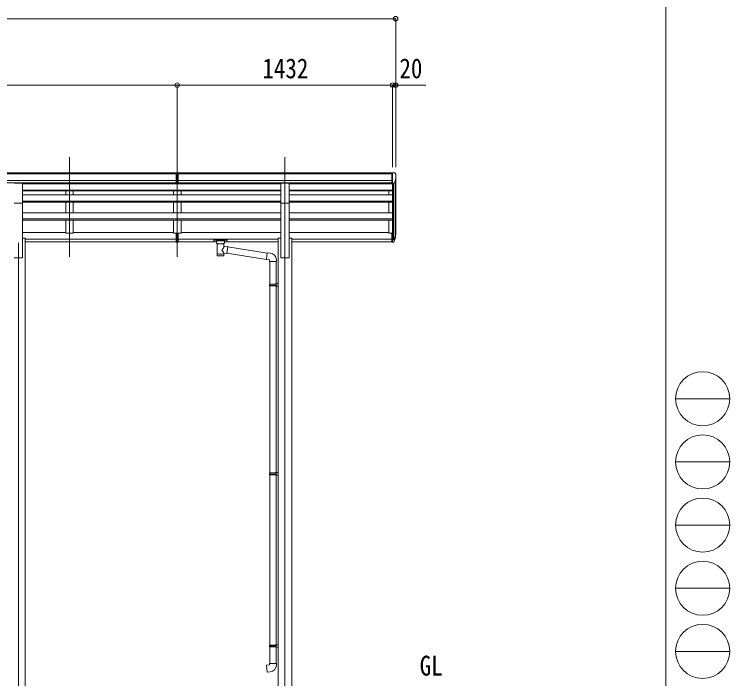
# Model space of a CAD drawing. Units: millimetres at full size, sheet at 1:30. Extents: x -8385 to 8479, y -5853 to 5787.
# Drawn here: x 3723 to 8479, y -2944 to 1474 of the extents above; entities that cross this region are included whole.
import ezdxf
from ezdxf.enums import TextEntityAlignment as Align

# ---------------------------------------------------------------- set-up
doc = ezdxf.new("R2010")
doc.units = ezdxf.units.MM
doc.header["$LTSCALE"] = 30
doc.header["$PDMODE"] = 32
doc.header["$PDSIZE"] = 30
for name, color, linetype, lineweight in [('0-0_0', 7, 'Continuous', 9), ('0-1_本体', 4, 'Continuous', 9), ('0-2_部品', 7, 'Continuous', 9), ('0-8_PARTS2', 2, 'Continuous', 9), ('0-A_寸法', 6, 'Continuous', 9), ('F-0_240', 7, 'Continuous', 9)]:
    doc.layers.add(name, color=color, linetype=linetype, lineweight=lineweight)
doc.styles.add('ＭＳ ゴシック', font='')
doc.styles.get('ＭＳ ゴシック').set_extended_font_data('MS Gothic')

msp = doc.modelspace()

# ---------------------------------------------------------------- linework, layer by layer
at = {"layer": '0-1_本体'}
for p, q in [((-199.37, 418.65), (4799.63, 418.65)), ((-199.37, 413.3), (4799.63, 413.3)), ((4822.63, 418.65), (6231.63, 418.65)), ((4822.63, 413.3), (6231.63, 413.3)), ((6258.13, 17.65), (6258.13, 381.9)), ((-199.37, 369.77), (4799.63, 369.77)), ((-199.37, 352.1), (4799.63, 352.1)), ((3777.63, 349.61), (4799.63, 349.61)), ((3777.63, 347.26), (4806.13, 347.26)), ((4065.13, 349.73), (4065.13, 347.26)), ((4115.13, 349.73), (4115.13, 347.26)), ((4781.13, 349.73), (4781.13, 347.26)), ((4806.13, 299.98), (4806.13, 347.26)), ((4806.13, 347.26), (5494.63, 347.26)), ((4812.63, 369.77), (6231.63, 369.77)), ((4812.63, 352.1), (6231.63, 352.1)), ((4812.63, 349.61), (5494.63, 349.61)), ((4831.13, 349.73), (4831.13, 347.26)), ((5549.63, 349.61), (6231.63, 349.61)), ((5549.63, 347.26), (6238.13, 347.26)), ((6238.13, 347.27), (6238.13, 19.82)), ((6244.13, 347.74), (6244.13, -24.61)), ((6253.85, 363.1), (6253.85, -6.61)), ((3777.63, 305.07), (4806.13, 305.07)), ((3777.63, 303.67), (4806.13, 303.67)), ((3777.63, 299.98), (4806.13, 299.98)), ((4065.13, 299.98), (4065.13, 272.74)), ((4115.13, 299.98), (4115.13, 272.74)), ((4781.13, 299.98), (4781.13, 272.74)), ((4806.13, 305.07), (5494.63, 305.07)), ((4806.13, 303.67), (5494.63, 303.67)), ((4806.13, 299.98), (5494.63, 299.98)), ((4831.13, 299.98), (4831.13, 272.74)), ((5549.63, 305.07), (6238.13, 305.07)), ((5549.63, 303.67), (6238.13, 303.67)), ((5549.63, 299.98), (6238.13, 299.98)), ((6213.13, 272.74), (6213.13, 299.98)), ((3777.63, 272.74), (4806.13, 272.74)), ((5549.63, 272.74), (6238.13, 272.74)), ((3777.63, 232.01), (4806.13, 232.01)), ((3777.63, 230.52), (4806.13, 230.52)), ((3777.63, 223.71), (4806.13, 223.71)), ((3777.63, -145.47), (3777.63, 218.47)), ((4065.13, 223.71), (4065.13, 154.22)), ((4115.13, 223.71), (4115.13, 154.22)), ((4781.13, 223.71), (4781.13, 154.22)), ((4806.13, 232.01), (5494.63, 232.01)), ((4806.13, 230.52), (5494.63, 230.52)), ((4806.13, 223.71), (5494.63, 223.71)), ((4831.13, 223.71), (4831.13, 154.22)), ((5494.63, -145.47), (5494.63, 218.47)), ((5549.63, 232.01), (6238.13, 232.01)), ((5549.63, 230.52), (6238.13, 230.52)), ((5549.63, 223.71), (6238.13, 223.71)), ((5549.63, -145.47), (5549.63, 218.47)), ((6213.13, 154.22), (6213.13, 223.71)), ((3777.63, 154.22), (4806.13, 154.22)), ((4806.13, 154.22), (4806.13, 103.95)), ((4806.13, 154.22), (5494.63, 154.22)), ((5549.63, 154.22), (6238.13, 154.22)), ((3777.63, 114.91), (4806.13, 114.91)), ((3777.63, 113.43), (4806.13, 113.43)), ((3777.63, 103.95), (4806.13, 103.95)), ((4065.13, 103.95), (4065.13, 19)), ((4781.13, 103.95), (4781.13, 19)), ((4806.13, 114.91), (5494.63, 114.91)), ((4806.13, 113.43), (5494.63, 113.43)), ((4806.13, 103.95), (5494.63, 103.95)), ((5549.63, 114.91), (6238.13, 114.91)), ((5549.63, 113.43), (6238.13, 113.43)), ((5549.63, 103.95), (6238.13, 103.95)), ((6213.13, 19), (6213.13, 103.95)), ((3777.63, 23.8), (4065.13, 23.8)), ((4115.13, 23.8), (4781.13, 23.8)), ((4831.13, 23.8), (5494.63, 23.8)), ((5549.63, 23.8), (6213.13, 23.8)), ((6231.63, 19), (6213.13, 19)), ((3777.63, -15.47), (3795.13, -15.47)), ((3795.13, -15.47), (3795.13, -3495.47)), ((3795.13, -20.51), (4799.63, -20.51)), ((3795.13, -21.89), (4799.63, -21.89)), ((3795.13, -39.07), (4799.63, -39.07)), ((4812.63, -20.51), (5476.93, -20.51)), ((4812.63, -21.89), (5476.93, -21.89)), ((4812.63, -39.07), (5066.63, -39.07)), ((5120.63, -39.07), (5476.93, -39.07)), ((5476.93, -15.47), (5494.63, -15.47)), ((5476.93, -15.47), (5476.93, -3495.47)), ((5549.63, -15.47), (5567.33, -15.47)), ((5567.33, -15.47), (5567.33, -3495.47)), ((5567.33, -20.51), (6231.63, -20.51)), ((5567.33, -21.89), (6231.63, -21.89)), ((5567.33, -39.07), (6231.63, -39.07)), ((3722.63, -145.47), (3777.63, -145.47)), ((5494.63, -145.47), (5549.63, -145.47))]:
    msp.add_line(p, q, dxfattribs=at)
for points in [[(4806.13, 223.71), (4806.13, 272.74), (5494.63, 272.74)], [(4115.13, 103.95), (4115.13, 19), (4065.13, 19)], [(4831.13, 103.95), (4831.13, 19), (4781.13, 19)]]:
    msp.add_lwpolyline(points, dxfattribs=at)
at = {"layer": '0-2_部品'}
for p, q in [((4789.63, 412.22), (4789.63, 420.06)), ((4789.63, 412.22), (4799.63, 412.22)), ((4806.13, 411.4), (4799.63, 411.8)), ((4799.63, 410.22), (4812.63, 410.22)), ((4812.63, 411.74), (4806.13, 411.42)), ((4812.63, 348.59), (4812.63, 413.87)), ((6231.63, 420.25), (6221.63, 420.16)), ((6221.63, 418.65), (6221.63, 420.16)), ((6231.63, 348.27), (6231.63, 420.25)), ((6250.13, 420.25), (6231.63, 420.25)), ((6238.13, 347.27), (6238.13, 420.25)), ((6250.13, 420.25), (6252.46, 420.11)), ((6253.22, 419.68), (6257.29, 413.88)), ((6260.13, 410.88), (6260.13, 410.25)), ((3722.63, 350.38), (3777.63, 350.38)), ((3777.63, 218.31), (3777.63, 350.38)), ((4799.63, 368.7), (4806.13, 368.54)), ((4799.63, 349.65), (4806.13, 349.26)), ((4806.13, 368.54), (4812.63, 368.7)), ((4806.13, 349.26), (4812.63, 349.65)), ((5494.63, 350.38), (5549.63, 350.38)), ((5494.63, 218.31), (5494.63, 350.38)), ((5549.63, 218.31), (5549.63, 350.38)), ((6231.63, 348.27), (6238.13, 348.27)), ((6238.13, 347.27), (6243.34, 347.59)), ((6245.76, 349.08), (6255.03, 365.15)), ((3722.63, 218.31), (3777.63, 218.31)), ((5494.63, 218.31), (5549.63, 218.31)), ((4799.63, -18.49), (4799.63, 19)), ((4806.13, 23.8), (4806.13, 23.8)), ((4812.63, -18.49), (4812.63, 19)), ((6231.63, 19.82), (6231.63, -41.24)), ((6231.63, 19.82), (6238.13, 19.82)), ((6238.13, 19.82), (6238.13, -42.06)), ((4799.63, -18.49), (4812.63, -18.49)), ((4799.63, -40.73), (4799.63, -18.49)), ((4799.63, -23.89), (4812.63, -23.89)), ((4799.63, -39.67), (4806.13, -40.06)), ((4806.13, -40.06), (4812.63, -39.67)), ((4812.63, -40.73), (4812.63, -18.49)), ((5050.13, -26.95), (5050.13, -37.71)), ((5050.13, -27.14), (5050.13, -28.68)), ((5052.13, -26.29), (5135.13, -26.29)), ((5052.13, -28.47), (5135.13, -28.47)), ((5052.13, -38.38), (5066.63, -38.38)), ((5066.63, -45.18), (5066.63, -34.91)), ((5120.63, -45.18), (5120.63, -34.91)), ((5120.63, -38.38), (5135.13, -38.38)), ((5137.13, -26.95), (5137.13, -37.71)), ((6231.63, -18.49), (6238.13, -18.49)), ((6231.63, -23.89), (6238.13, -23.89)), ((6231.63, -41.24), (6238.13, -41.24)), ((6238.13, -24.89), (6243.27, -24.89)), ((6238.13, -26.89), (6242.98, -26.89)), ((6238.13, -42.06), (6242.98, -42.06)), ((6244.56, -24.14), (6254.32, -5.72)), ((6255.74, -6.22), (6245.57, -25.39)), ((6253.15, -23.07), (6245.57, -40.56)), ((5070.73, -49.68), (5070.71, -129.98)), ((5116.53, -67.26), (5116.53, -49.67)), ((5141.75, -71.16), (5116.53, -67.25)), ((5141.75, -71.16), (5134.73, -116.42)), ((5402.84, -113.73), (5141.44, -73.18)), ((5116.55, -129.98), (5116.53, -113.35)), ((5116.53, -113.6), (5134.73, -116.42)), ((5399.17, -155.66), (5135, -114.68)), ((5423.85, -113.55), (5403.02, -111.72)), ((5418.93, -169.29), (5464.93, -169.29)), ((5420.93, -169.29), (5420.93, -319.53)), ((5462.93, -169.29), (5462.93, -316.97)), ((5464.93, -169.29), (5464.93, -158.38)), ((5418.93, -321.53), (5419.93, -319.53)), ((5418.93, -321.53), (5462.93, -321.53)), ((5418.93, -321.53), (5418.93, -329.53)), ((5418.93, -329.53), (5462.93, -329.53)), ((5418.93, -329.53), (5419.93, -331.53)), ((5419.93, -319.53), (5462.93, -319.53)), ((5419.93, -331.53), (5462.93, -331.53)), ((5420.93, -331.53), (5420.93, -1575.72)), ((5458.45, -321.53), (5458.02, -319.53)), ((5460.93, -317.03), (5476.93, -316.56)), ((5460.93, -319.03), (5460.93, -317.03)), ((5460.93, -319.03), (5462.93, -319.03)), ((5460.93, -334.03), (5460.93, -332.03)), ((5476.93, -316.56), (5476.93, -334.5)), ((5460.93, -334.03), (5476.93, -334.5)), ((5462.93, -334.09), (5462.93, -1573.16)), ((5418.93, -1577.72), (5419.93, -1575.72)), ((5418.93, -1577.72), (5462.93, -1577.72)), ((5418.93, -1577.72), (5418.93, -1585.72)), ((5418.93, -1585.72), (5462.93, -1585.72)), ((5418.93, -1585.72), (5419.93, -1587.72)), ((5419.93, -1575.72), (5462.93, -1575.72)), ((5419.93, -1587.72), (5462.93, -1587.72)), ((5420.93, -1587.72), (5420.93, -2720.88)), ((5458.45, -1577.72), (5458.02, -1575.72)), ((5460.93, -1573.22), (5476.93, -1572.75)), ((5460.93, -1575.22), (5460.93, -1573.22)), ((5460.93, -1575.22), (5462.93, -1575.22)), ((5460.93, -1590.22), (5460.93, -1588.22)), ((5460.93, -1590.22), (5476.93, -1590.69)), ((5462.93, -1590.28), (5462.93, -2718.32)), ((5476.93, -1572.75), (5476.93, -1590.69)), ((5418.93, -2722.88), (5419.93, -2720.88)), ((5418.93, -2722.88), (5462.93, -2722.88)), ((5418.93, -2722.88), (5418.93, -2730.88)), ((5418.93, -2730.88), (5462.93, -2730.88)), ((5418.93, -2730.88), (5419.93, -2732.88)), ((5419.93, -2720.88), (5462.93, -2720.88)), ((5419.93, -2732.88), (5462.93, -2732.88)), ((5420.93, -2732.88), (5420.93, -2842.88)), ((5458.45, -2722.88), (5458.02, -2720.88)), ((5460.93, -2718.38), (5476.93, -2717.91)), ((5460.93, -2720.38), (5460.93, -2718.38)), ((5460.93, -2720.38), (5462.93, -2720.38)), ((5460.93, -2735.38), (5460.93, -2733.38)), ((5460.93, -2735.38), (5476.93, -2735.85)), ((5462.93, -2735.44), (5462.93, -2842.88)), ((5476.93, -2717.91), (5476.93, -2735.85)), ((5418.93, -2842.88), (5464.93, -2842.88)), ((5418.93, -2852.88), (5418.93, -2842.88)), ((5464.93, -2842.88), (5464.93, -2853.79))]:
    msp.add_line(p, q, dxfattribs=at)
for points in [[(4789.63, 420.06), (4807.63, 420.22), (4822.63, 420.09)], [(4812.63, 348.59), (4806.13, 348.19), (4799.63, 348.59), (4799.63, 413.93)], [(4812.63, 412.26), (4822.63, 412.35), (4822.63, 420.09)], [(4812.63, 367.6), (4809.37, 367.51), (4806.13, 367.43), (4802.89, 367.51), (4799.63, 367.6)], [(4812.63, -40.73), (4806.13, -41.13), (4799.63, -40.73)], [(5050.13, -26.95), (5050.17, -26.76), (5050.25, -26.62), (5050.35, -26.53), (5050.45, -26.47), (5050.57, -26.42), (5050.87, -26.36), (5051.36, -26.31), (5051.9, -26.29), (5052.13, -26.29)], [(5050.13, -37.71), (5050.17, -37.91), (5050.25, -38.04), (5050.35, -38.14), (5050.45, -38.2), (5050.57, -38.24), (5050.87, -38.31), (5051.36, -38.35), (5051.9, -38.37), (5052.13, -38.38)], [(5066.67, -45.13), (5066.65, -45.48), (5066.89, -46.44), (5067.41, -47.32), (5068.22, -48.16), (5069.33, -48.96), (5070.73, -49.68)], [(5116.53, -49.67), (5116.76, -49.58), (5118.12, -48.84), (5119.23, -48), (5119.99, -47.13), (5120.45, -46.23), (5120.62, -45.34)], [(5135.13, -26.29), (5135.48, -26.29), (5136.01, -26.32), (5136.46, -26.37), (5136.77, -26.45), (5136.94, -26.54), (5137.06, -26.68), (5137.12, -26.86), (5137.13, -26.95)], [(5135.13, -38.38), (5135.48, -38.37), (5136.01, -38.35), (5136.46, -38.3), (5136.77, -38.22), (5136.94, -38.12), (5137.06, -37.98), (5137.12, -37.8), (5137.13, -37.71)], [(5403.02, -111.72), (5399.01, -157.55), (5418.93, -159.29), (5418.93, -169.29)], [(5458.45, -321.53), (5458.45, -329.53), (5458.02, -331.53)], [(5460.93, -332.03), (5462.93, -332.03), (5462.93, -319.03)], [(5458.45, -1577.72), (5458.45, -1585.72), (5458.02, -1587.72)], [(5460.93, -1588.22), (5462.93, -1588.22), (5462.93, -1575.22)], [(5458.45, -2722.88), (5458.45, -2730.88), (5458.02, -2732.88)], [(5460.93, -2733.38), (5462.93, -2733.38), (5462.93, -2720.38)], [(5423.85, -2898.62), (5403.02, -2900.45), (5399.01, -2854.62), (5418.93, -2852.88)]]:
    msp.add_lwpolyline(points, dxfattribs=at)
for centre, radius, start, end in [((6252.4, 419.11), 1, 35, 86.5), ((6058.13, 410.25), 202, 347.09739, 0), ((6257.13, 410.88), 3, 0, 87), ((6243.16, 350.58), 3, 273.5, 330), ((6124.91, 13.01), 133.22, 344.28698, 356.72013), ((6170.18, 20.23), 88.05, 342.78929, 2.77608), ((6169.47, 15.95), 89.07, 345.58812, 5.50424), ((6242.98, -23.89), 3, 270, 330), ((6242.98, -39.06), 3, 270, 330), ((6243.27, -23.39), 1.5, 270, 330), ((5419.93, -158.38), 45, 0, 85), ((5419.93, -2853.79), 45, 275, 0)]:
    msp.add_arc(centre, radius, start, end, dxfattribs=at)
for centre, major_axis, ratio, start_param, end_param in [((4830.7, 409.91), (24.57, -1.51), 0.121868, 3.1422238, 3.1491027), ((5052.13, -28.68), (2, 0), 0.109601, 1.5707963, 3.1415927), ((5093.63, -34.91), (27, 0), 0.122176, 6.2831853, 9.424778), ((5104.63, -45.18), (16, 0), 0.361356, 6.2636979, 6.2831853), ((5135.13, -28.68), (2, 0), 0.109601, 0, 1.5707963), ((5093.64, -50.14), (-22.91, 0.42), 0.072511, 0.0008029, 1.5715993), ((5093.64, -51.76), (-22.91, 0.42), 0.072511, 0.0008029, 1.5715993), ((5093.62, -50.14), (22.92, 0.42), 0.07247, 4.71158, 6.2823764), ((5093.62, -51.76), (22.92, 0.42), 0.07247, 4.71158, 6.2823764), ((5093.63, -93.8), (-22.81, -26.62), 0.234429, 1.6855472, 3.1268519), ((5093.63, -129.98), (22.92, 0), 0.101955, 3.1415499, 6.2833984), ((5093.63, -117.53), (22.91, 0), 0.122865, 3.1415927, 6.2831853), ((5096.19, -91.15), (20.32, -22.25), 0.045535, 0.0389954, 1.3075346)]:
    msp.add_ellipse(centre, major_axis=major_axis, ratio=ratio, start_param=start_param, end_param=end_param, dxfattribs=at)
at = {"layer": '0-8_PARTS2'}
for p, q in [((4090.13, -139.27), (4090.13, 523.26)), ((4806.13, -139.27), (4806.13, 523.26)), ((5522.13, -139.27), (5522.13, 523.26)), ((3750.13, -45.47), (3750.13, -3595.47)), ((5522.13, -45.47), (5522.13, -3595.47))]:
    msp.add_line(p, q, dxfattribs=at)
at = {"layer": '0-A_寸法'}
for p, q in [((-225.87, 1444.63), (6258.13, 1444.63)), ((6258.13, 1444.63), (6258.13, 457.26)), ((-205.87, 1002.89), (4806.13, 1002.89)), ((4806.13, 1002.89), (4806.13, 457.26)), ((4806.13, 1002.89), (4806.13, 457.26)), ((4806.13, 1002.89), (6238.13, 1002.89)), ((6238.13, 1002.89), (6238.13, 457.26)), ((6238.13, 1002.89), (6258.13, 1002.89)), ((6258.13, 1002.89), (6258.13, 457.26)), ((6258.13, 1002.89), (6458.13, 1002.89))]:
    msp.add_line(p, q, dxfattribs=at)
for p in [(6258.13, 1444.63), (4806.13, 1002.89), (6238.13, 1002.89), (6258.13, 1002.89)]:
    msp.add_point(p, dxfattribs=at)
at = {"layer": 'F-0_240', "color": 5}
msp.add_line((8054.55, 5787.34), (8054.55, -5852.66), dxfattribs=at)
at = {"layer": 'F-0_240', "color": 4}
for p, q in [((8118.66, -1082.66), (8478.66, -1082.66)), ((8118.66, -1502.66), (8478.66, -1502.66)), ((8118.66, -1922.66), (8478.66, -1922.66)), ((8118.66, -2342.66), (8478.66, -2342.66)), ((8118.66, -2762.66), (8478.66, -2762.66))]:
    msp.add_line(p, q, dxfattribs=at)
for centre in [(8298.66, -1082.66), (8298.66, -1502.66), (8298.66, -1922.66), (8298.66, -2342.66), (8298.66, -2762.66)]:
    msp.add_circle(centre, 180, dxfattribs=at)

# ---------------------------------------------------------------- texts
at = {"layer": '0-0_0', "style": 'ＭＳ ゴシック', "width": 0.85}
msp.add_text('GL', height=132, dxfattribs=at).set_placement((6418.01, -2962.91), align=Align.BOTTOM_LEFT)
at = {"layer": '0-A_寸法', "color": 7, "style": 'ＭＳ ゴシック', "width": 0.85}
for s, p in [('1432', (5372.13, 1008.89)), ('20', (6283.13, 1008.89))]:
    msp.add_text(s, height=132, dxfattribs=at).set_placement(p, align=Align.BOTTOM_LEFT)

doc.saveas('drawing.dxf')
